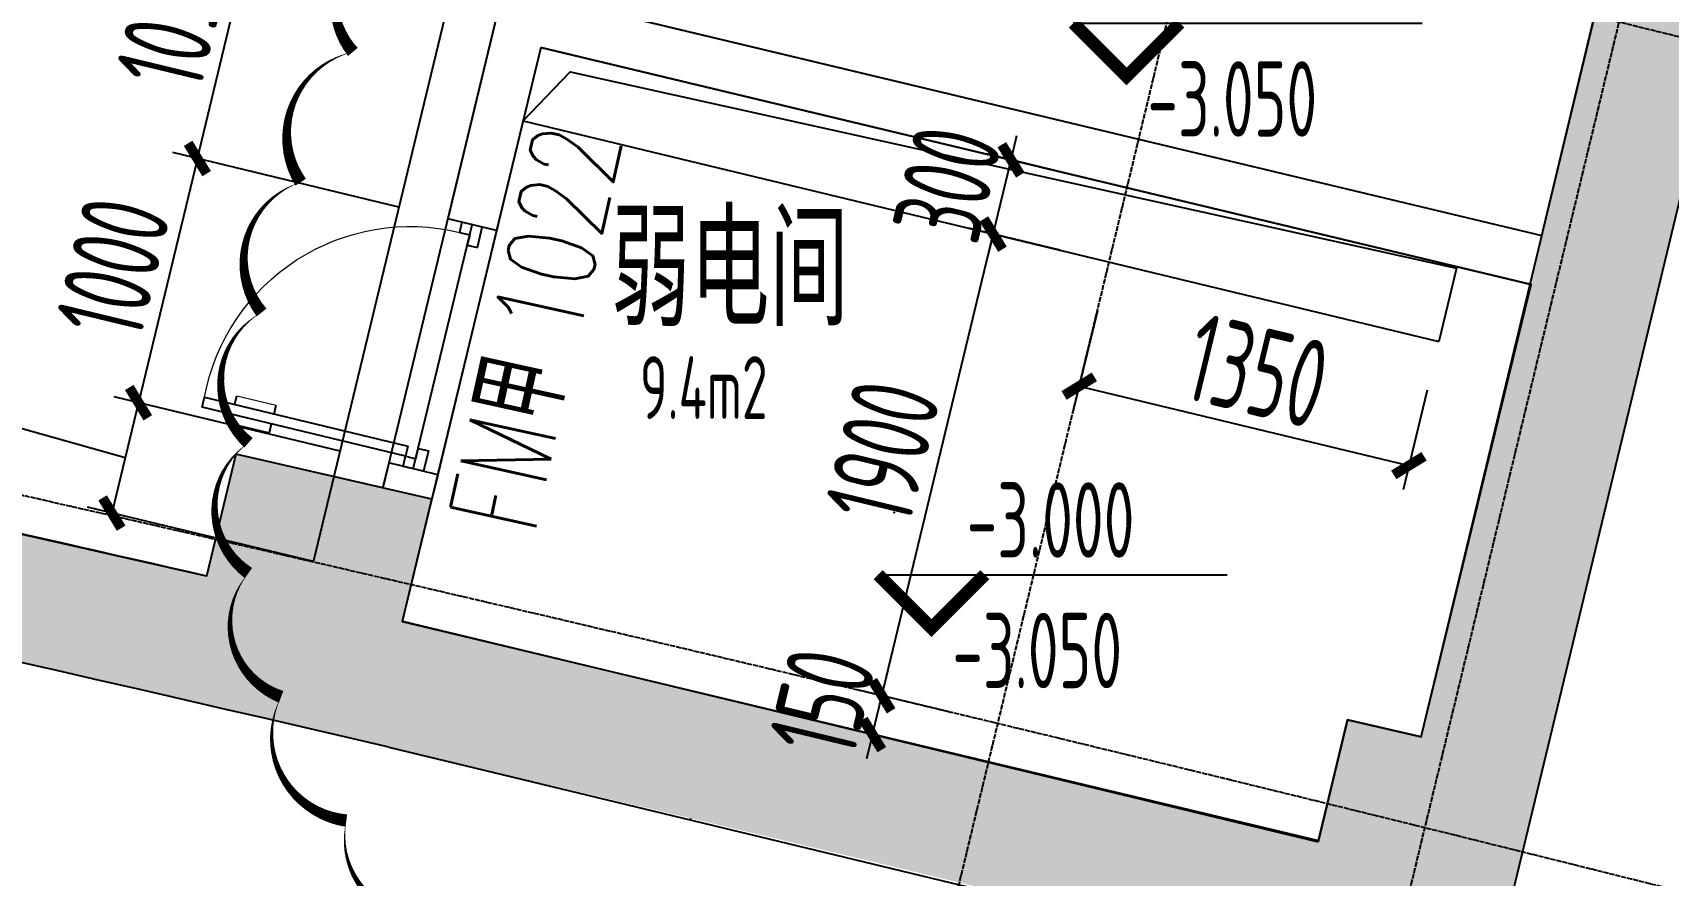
# Model space of a CAD drawing. Header units: millimetres. Extents: x 11639278 to 23698211, y -13072636 to -5537337.
# Drawn here: x 11786641 to 11793152, y -6335679 to -6332324 of the extents above; entities that cross this region are included whole.
import ezdxf
from ezdxf.enums import TextEntityAlignment as Align

# ---------------------------------------------------------------- set-up
doc = ezdxf.new("R2010")
doc.units = ezdxf.units.MM
doc.header["$LTSCALE"] = 10
doc.linetypes.add('A2-RI-F1$0$CENTER', pattern=[2, 1.25, -0.25, 0.25, -0.25])
doc.linetypes.add('A2-RI-F1$0$DOTE', pattern=[2.4200000000000004, 2, -0.2, 0.02, -0.2])
for name, color, linetype in [('A2-RB-F1$0$A-DIMS-100', 1, 'Continuous'), ('A2-RI-F1$0$A-DOOR', 32, 'Continuous'), ('A2-RI-F1$0$A-GRID', 1, 'A2-RI-F1$0$CENTER'), ('A2-RI-F1$0$A-HATH-GRAY', 8, 'Continuous'), ('A2-RI-F1$0$A-HOLE', 2, 'Continuous'), ('A2-RI-F1$0$A-STRS', 50, 'Continuous'), ('A2-RI-F1$0$A-SYMB', 4, 'Continuous'), ('A2-RI-F1$0$A-SYMB-AREA', 4, 'Continuous'), ('A2-RI-F1$0$A-SYMB-DOOR', 4, 'Continuous'), ('A2-RI-F1$0$A-SYMB-NAME', 4, 'Continuous'), ('A2-RI-F1$0$A-SYMB-VOID', 35, 'Continuous'), ('A2-RI-F1$0$A-WALL', 7, 'Continuous')]:
    doc.layers.add(name, color=color, linetype=linetype)
doc.layers.add('A2-RI-F1$0$A-X-AREA', color=6, linetype='Continuous', plot=False)
doc.styles.add('A2-RB-F1$0$XD2008', font='hzs.shx', dxfattribs={"width": 0.7, "bigfont": 'hztxt.shx'})
doc.styles.add('A2-RI-F1$0$ECADI', font='hzs.shx', dxfattribs={"width": 0.7, "bigfont": 'hztxt.shx'})
doc.styles.add('A2-RI-F1$0$ECADI-TXT', font='simplex.shx', dxfattribs={"bigfont": 'hztxt.shx'})
doc.styles.add('A2-RI-F1$0$XD2008', font='hzs.shx', dxfattribs={"width": 0.7, "bigfont": 'hztxt.shx'})
doc.dimstyles.new('A2-RB-F1$0$XD100$0', dxfattribs={"dimscale": 100, "dimtxt": 3.5, "dimasz": 1, "dimexe": 1, "dimexo": 2, "dimgap": 0.5, "dimtad": 1, "dimdec": 0, "dimdsep": 46, "dimtxsty": 'A2-RB-F1$0$XD2008', "dimblk1": 'A2-RB-F1$0$_ArchTick', "dimblk2": 'A2-RB-F1$0$_ArchTick', "dimsah": 1, "dimcen": 2.5, "dimclrt": 4, "dimaunit": 1, "dimadec": 0, "dimazin": 0, "dimtfac": 1, "dimtdec": 0, "dimtix": 1, "dimtmove": 1, "dimatfit": 3, "dimfxl": 0, "dimtolj": 1, "dimtzin": 0, "dimarcsym": 0})

# ---------------------------------------------------------------- blocks, each defined once
blk = doc.blocks.new('A2-RB-F1$0$_ArchTick')
at = {"color": 0, "linetype": 'ByBlock', "const_width": 0.4}
blk.add_lwpolyline([(-0.5, -0.5), (0.5, 0.5)], dxfattribs=at)
blk = doc.blocks.new('*D1111')
at = {"layer": 'A2-RB-F1$0$A-DIMS-100', "color": 0, "lineweight": -2, "transparency": 16777216}
for p, q in [((11787296.54456135, -6332825.213505307), (11787542.50400534, -6331804.747551547)), ((11788344.59984242, -6331998.073987751), (11787445.28796898, -6331781.315900389)), ((11788098.64039844, -6333018.539941512), (11787199.328525, -6332801.781854149))]:
    blk.add_line(p, q, dxfattribs=at)
at = {"layer": 'Defpoints', "color": 0, "transparency": 16777216}
for p in [(11787542.50400534, -6331804.747551547), (11788539.03191512, -6332044.937290067), (11788293.07247114, -6333065.403243829)]:
    blk.add_point(p, dxfattribs=at)
at = {"layer": 'A2-RB-F1$0$A-DIMS-100', "color": 0, "lineweight": -2, "transparency": 16777216, "xscale": 100, "yscale": 100, "zscale": 100}
for p, rotation in [((11787542.50400534, -6331804.747551547), 76.4486630935831), ((11787296.54456135, -6332825.213505307), 256.4486630935831)]:
    blk.add_blockref('A2-RB-F1$0$_ArchTick', p, dxfattribs=dict(at, rotation=rotation))
at = {"layer": 'A2-RB-F1$0$A-DIMS-100', "color": 4, "transparency": 16777216, "insert": (11787200.78820155, -6332262.259313321), "char_height": 350, "attachment_point": 5, "rotation": 76.4486630935831, "style": 'A2-RB-F1$0$XD2008'}
blk.add_mtext('\\A1;1050', dxfattribs=at)
blk = doc.blocks.new('*D1112')
at = {"layer": 'A2-RB-F1$0$A-DIMS-100', "color": 0, "lineweight": -2, "transparency": 16777216}
for p, q in [((11786342.78417643, -6333830.108018659), (11786557.57427521, -6332938.961009886)), ((11787864.32410788, -6333990.700366812), (11786965.01210837, -6333773.942288399)), ((11787009.24796619, -6334017.18447968), (11786342.78417643, -6333830.108018659)), ((11787062.22814569, -6333797.373935537), (11786956.26778668, -6334236.995023821)), ((11787758.36374888, -6334430.321455095), (11786859.05174936, -6334213.563376681))]:
    blk.add_line(p, q, dxfattribs=at)
at = {"layer": 'Defpoints', "color": 0, "transparency": 16777216}
for p in [(11788058.75618252, -6334037.563661091), (11786956.26778668, -6334236.995023821), (11787952.79582352, -6334477.184749373)]:
    blk.add_point(p, dxfattribs=at)
at = {"layer": 'A2-RB-F1$0$A-DIMS-100', "color": 0, "lineweight": -2, "transparency": 16777216, "xscale": 100, "yscale": 100, "zscale": 100}
for p, rotation in [((11787062.22814569, -6333797.373935537), 76.44866546215668), ((11786956.26778668, -6334236.995023821), 256.4486654621567)]:
    blk.add_blockref('A2-RB-F1$0$_ArchTick', p, dxfattribs=dict(at, rotation=rotation))
at = {"layer": 'A2-RB-F1$0$A-DIMS-100', "color": 4, "transparency": 16777216, "insert": (11786231.44314185, -6333331.81330821), "char_height": 350, "attachment_point": 5, "rotation": 76.4486654621567, "style": 'A2-RB-F1$0$XD2008'}
blk.add_mtext('\\A1;1650', dxfattribs=at)
blk = doc.blocks.new('*D725')
at = {"layer": 'A2-RB-F1$0$A-DIMS-100', "color": 0, "lineweight": -2, "transparency": 16777216}
for p, q in [((11788098.63501702, -6333018.562824324), (11787199.35752632, -6332801.924856501)), ((11787296.576316, -6332825.345081348), (11787062.37406592, -6333797.532984929)), ((11787864.43276694, -6333990.750727907), (11786965.15527623, -6333774.112760083))]:
    blk.add_line(p, q, dxfattribs=at)
at = {"layer": 'Defpoints', "color": 0, "transparency": 16777216}
for p in [(11788293.0725964, -6333065.403274018), (11787062.37406592, -6333797.532984929), (11788058.87034631, -6334037.5911776)]:
    blk.add_point(p, dxfattribs=at)
at = {"layer": 'A2-RB-F1$0$A-DIMS-100', "color": 0, "lineweight": -2, "transparency": 16777216, "xscale": 100, "yscale": 100, "zscale": 100}
for p, rotation in [((11787296.576316, -6332825.345081348), 76.45539727203926), ((11787062.37406592, -6333797.532984929), 256.4553972720393)]:
    blk.add_blockref('A2-RB-F1$0$_ArchTick', p, dxfattribs=dict(at, rotation=rotation))
at = {"layer": 'A2-RB-F1$0$A-DIMS-100', "color": 4, "transparency": 16777216, "insert": (11786960.73291417, -6333258.743527235), "char_height": 350, "attachment_point": 5, "rotation": 76.45539727203928, "style": 'A2-RB-F1$0$XD2008'}
blk.add_mtext('\\A1;1000', dxfattribs=at)
blk = doc.blocks.new('*D730')
at = {"layer": 'A2-RB-F1$0$A-DIMS-100', "color": 0, "lineweight": -2, "transparency": 16777216}
for p, q in [((11790021.45866626, -6334964.228602029), (11790044.89036253, -6334867.012576552)), ((11790288.61375322, -6335028.620216735), (11789924.24264078, -6334940.796905756)), ((11789984.17915514, -6335118.897980662), (11790021.45866626, -6334964.228602029)), ((11790251.33424209, -6335183.289595367), (11789886.96312966, -6335095.466284389)), ((11789984.17915514, -6335118.897980662), (11789960.74745886, -6335216.11400614))]:
    blk.add_line(p, q, dxfattribs=at)
at = {"layer": 'Defpoints', "color": 0, "transparency": 16777216}
for p in [(11790021.45866626, -6334964.228602029), (11790483.04580417, -6335075.483609283), (11790445.76629305, -6335230.152987916)]:
    blk.add_point(p, dxfattribs=at)
at = {"layer": 'A2-RB-F1$0$A-DIMS-100', "color": 0, "lineweight": -2, "transparency": 16777216, "xscale": 100, "yscale": 100, "zscale": 100}
for p, rotation in [((11790021.45866626, -6334964.228602029), 256.4486365036643), ((11789984.17915514, -6335118.897980662), 76.44863650366436)]:
    blk.add_blockref('A2-RB-F1$0$_ArchTick', p, dxfattribs=dict(at, rotation=rotation))
at = {"layer": 'A2-RB-F1$0$A-DIMS-100', "color": 4, "transparency": 16777216, "insert": (11789784.08285338, -6334988.841974728), "char_height": 350, "attachment_point": 5, "rotation": 76.44863650366433, "style": 'A2-RB-F1$0$XD2008'}
blk.add_mtext('\\A1;150', dxfattribs=at)
blk = doc.blocks.new('*D731')
at = {"layer": 'A2-RB-F1$0$A-DIMS-100', "color": 0, "lineweight": -2, "transparency": 16777216}
for p, q in [((11790021.45860939, -6334964.228736483), (11790464.47217847, -6333126.20236101)), ((11790731.62730809, -6333190.593900245), (11790367.25614588, -6333102.770694226)), ((11790288.613739, -6335028.620275718), (11789924.2425768, -6334940.7970697))]:
    blk.add_line(p, q, dxfattribs=at)
at = {"layer": 'Defpoints', "color": 0, "transparency": 16777216}
for p in [(11790464.47217847, -6333126.20236101), (11790926.05937326, -6333237.45723381), (11790483.04580417, -6335075.483609283)]:
    blk.add_point(p, dxfattribs=at)
at = {"layer": 'A2-RB-F1$0$A-DIMS-100', "color": 0, "lineweight": -2, "transparency": 16777216, "xscale": 100, "yscale": 100, "zscale": 100}
for p, rotation in [((11790464.47217847, -6333126.20236101), 76.4486538848482), ((11790021.45860939, -6334964.228736483), 256.4486538848482)]:
    blk.add_blockref('A2-RB-F1$0$_ArchTick', p, dxfattribs=dict(at, rotation=rotation))
at = {"layer": 'A2-RB-F1$0$A-DIMS-100', "color": 4, "transparency": 16777216, "insert": (11790024.22932061, -6333992.494298484), "char_height": 350, "attachment_point": 5, "rotation": 76.4486538848482, "style": 'A2-RB-F1$0$XD2008'}
blk.add_mtext('\\A1;1900', dxfattribs=at)
blk = doc.blocks.new('*D732')
at = {"layer": 'A2-RB-F1$0$A-DIMS-100', "color": 0, "lineweight": -2, "transparency": 16777216}
for p, q in [((11790535.72350121, -6332830.585842341), (11790559.15515237, -6332733.369805988)), ((11790802.87839026, -6332894.97727816), (11790438.50746486, -6332807.154191183)), ((11790464.47204432, -6333126.202407172), (11790535.72350121, -6332830.585842341)), ((11790731.62693336, -6333190.593842991), (11790367.25600797, -6333102.770756014)), ((11790464.47204432, -6333126.202407172), (11790441.04039316, -6333223.418443523))]:
    blk.add_line(p, q, dxfattribs=at)
at = {"layer": 'Defpoints', "color": 0, "transparency": 16777216}
for p in [(11790535.72350121, -6332830.585842341), (11790997.31046296, -6332941.840580476), (11790926.05900607, -6333237.457145307)]:
    blk.add_point(p, dxfattribs=at)
at = {"layer": 'A2-RB-F1$0$A-DIMS-100', "color": 0, "lineweight": -2, "transparency": 16777216, "xscale": 100, "yscale": 100, "zscale": 100}
for p, rotation in [((11790535.72350121, -6332830.585842341), 256.448663093487), ((11790464.47204432, -6333126.202407172), 76.44866309348701)]:
    blk.add_blockref('A2-RB-F1$0$_ArchTick', p, dxfattribs=dict(at, rotation=rotation))
at = {"layer": 'A2-RB-F1$0$A-DIMS-100', "color": 4, "transparency": 16777216, "insert": (11790281.36169097, -6332925.672909651), "char_height": 350, "attachment_point": 5, "rotation": 76.44866309348701, "style": 'A2-RB-F1$0$XD2008'}
blk.add_mtext('\\A1;300', dxfattribs=at)
blk = doc.blocks.new('*D733')
at = {"layer": 'A2-RB-F1$0$A-DIMS-100', "color": 0, "lineweight": -2, "transparency": 16777216}
for p, q in [((11790879.1954616, -6333431.889159648), (11790783.50298359, -6333828.909275493)), ((11790806.93465038, -6333731.693242907), (11792119.3509969, -6334048.020721968)), ((11792191.61180813, -6333748.216638708), (11792095.91933012, -6334145.236754553))]:
    blk.add_line(p, q, dxfattribs=at)
at = {"layer": 'Defpoints', "color": 0, "transparency": 16777216}
for p in [(11790926.05879517, -6333237.457094476), (11792238.4751417, -6333553.784573536), (11792119.3509969, -6334048.020721968)]:
    blk.add_point(p, dxfattribs=at)
at = {"layer": 'A2-RB-F1$0$A-DIMS-100', "color": 0, "lineweight": -2, "transparency": 16777216, "xscale": 100, "yscale": 100, "zscale": 100}
for p, rotation in [((11790806.93465038, -6333731.693242907), 166.4486538847832), ((11792119.3509969, -6334048.020721968), 346.4486538847832)]:
    blk.add_blockref('A2-RB-F1$0$_ArchTick', p, dxfattribs=dict(at, rotation=rotation))
at = {"layer": 'A2-RB-F1$0$A-DIMS-100', "color": 4, "transparency": 16777216, "insert": (11791515.8640739, -6333671.120909119), "char_height": 350, "attachment_point": 5, "rotation": 346.4486538847832, "style": 'A2-RB-F1$0$XD2008'}
blk.add_mtext('\\A1;1350', dxfattribs=at)
blk = doc.blocks.new('A2-RI-F1$0$ECADI-TAG-HGHT（国标）')
at = {"color": 1}
blk.add_line((-2.121320343559546, 2.121320343559546), (11.76789873223262, 2.121320343559546), dxfattribs=at)
at = {"color": 1, "const_width": 0.5}
blk.add_lwpolyline([(-2.121320343559546, 2.121320343559546), (0, 0), (2.121320343559546, 2.121320343559546)], dxfattribs=at)
at = {"color": 1}
blk.add_point((-1.480769230769231, 4.6), dxfattribs=at)
at = {"style": 'A2-RI-F1$0$XD2008', "width": 0.7}
blk.add_attdef('FL', text='', height=3, dxfattribs=at).set_placement((-2.688785023899595, 2.967328765217609), align=Align.RIGHT)
for tag, p in [('F.F.L.', (2.283611041903605, 2.967328765217609)), ('T.O.S.', (2.283611041903605, -1.104423031572336))]:
    blk.add_attdef(tag, p, '', height=3, dxfattribs=at)
blk = doc.blocks.new('A2-RI-F1$0$5erhfh')
at = {"layer": 'A2-RI-F1$0$A-SYMB-AREA', "style": 'A2-RI-F1$0$ECADI', "width": 0.7}
blk.add_attdef('340M2', text='', height=2.5, dxfattribs=at).set_placement((0, 1.25), align=Align.MIDDLE_LEFT)
at = {"layer": 'A2-RI-F1$0$A-SYMB-NAME', "style": 'A2-RI-F1$0$ECADI', "width": 0.7}
blk.add_attdef('CHINESENAME', (-12.29193252821193, 3.0875), '', height=4.5, dxfattribs=at)
blk = doc.blocks.new('A2-RI-F1$0$door-1000')
for p, q in [((0.6493001440558146, 0.6470603530760854), (0.7083274303022336, 0.7058840215922828)), ((0.7083274303022336, 0.7058840215922828), (0.7083274303022336, 0.7058840215922828)), ((0.7083274303022336, 0.7058840215922828), (0.7671510987011061, 0.6468567355786945)), ((0.6787119787186384, 0.6175467101875256), (0.6493001440558146, 0.6470603530760854)), ((0.7082256213780056, 0.6469585443846881), (0.6787119787186384, 0.6175467101875256)), ((0.7376374560417389, 0.617444901379713), (0.7082256213780056, 0.6469585443846881)), ((0.7671510987011061, 0.6468567355786945), (0.7376374560417389, 0.617444901379713)), ((0.05902728531691537, 0.058823668749028), (-4.638422979041934e-10, 3.510649548843503e-10)), ((-4.638422979041934e-10, 3.510649548843503e-10), (0.05882366746845946, -0.05902728554610803)), ((-4.638422979041934e-10, 3.510649548843503e-10), (-4.638422979041934e-10, 3.510649548843503e-10)), ((0.05892547639177792, -0.0001018084567476762), (0.0884391195140779, 0.02931002574223385)), ((0.0884391195140779, 0.02931002574223385), (0.05902728531691537, 0.058823668749028)), ((0.05882366746845946, -0.05902728554610803), (0.08833731059166894, -0.02961545134712651)), ((0.08833731059166894, -0.02961545134712651), (0.05892547639177792, -0.0001018084567476762)), ((0.1178509532483076, -0.000203617149963975), (0.08833731059166894, -0.02961545134712651)), ((0.08833731059166894, -0.02961545134712651), (0.6765739950369607, -0.619888310551687)), ((0.7060876381601702, -0.5904764763545245), (0.1178509532483076, -0.000203617149963975)), ((0.5050864988024841, -0.3887795741884474), (0.5300519447773695, -0.3639002478448674)), ((0.4506074101691411, -0.4430707346164127), (0.4755728561449359, -0.4181914085038443)), ((0.6182652814331959, -0.502350123713768), (0.6432307274099003, -0.4774707974866033)), ((0.5637861927989434, -0.5566412841435522), (0.588751638309077, -0.5317619579127495)), ((0.6765739950369607, -0.619888310551687), (0.7060876381601702, -0.5904764763545245))]:
    blk.add_line(p, q)
at = {"lineweight": 13}
for p, q in [((0.6432307274099003, -0.4774707974866033), (0.5300519447773695, -0.3639002478448674)), ((0.5637861927989434, -0.5566412841435522), (0.4506074101691411, -0.4430707346164127))]:
    blk.add_line(p, q, dxfattribs=at)
blk.add_arc((0.1481008371338248, 0.02847035136255727), 0.833333333809029, 312.0349782215454, 44.97267390679077, dxfattribs=at)
blk = doc.blocks.new('A2-RI-F1$0$ECADI-TAG-DOOR')
blk = doc.blocks.new('A2-RI-F1')
at = {"layer": 'A2-RI-F1$0$A-HATH-GRAY', "ltscale": 3}
h = blk.add_hatch(color=256, dxfattribs=at)
h.paths.add_polyline_path([(11790116.08440735, -6326355.420583756), (11789336.48704571, -6326175.721999056), (11789104.02789268, -6327140.176331323), (11789881.7562484, -6327327.629271274)], flags=17)
h.paths.add_polyline_path([(11784982.07750059, -6317845.927547015), (11785569.17010833, -6317969.710703944), (11785692.95326526, -6317382.618096206), (11785105.86065752, -6317258.834939277)])
h.paths.add_polyline_path([(11783331.63540817, -6325673.828983516), (11783918.72801591, -6325797.612140444), (11784042.51117283, -6325210.519532707), (11783455.4185651, -6325086.736375777)], flags=17)
h.paths.add_polyline_path([(11787538.95659537, -6310566.061386202), (11786168.76169603, -6310278.714510296), (11785797.41200836, -6312039.993362097), (11787167.60690771, -6312327.340238004)])
h.paths.add_polyline_path([(11778410.62245153, -6308757.447392059), (11777032.7416437, -6308509.562804598), (11776712.11847465, -6310280.778366802), (11778089.99928248, -6310528.662954263)])
h.paths.add_polyline_path([(11790242.3600651, -6324537.328204209), (11791465.11188933, -6319482.900487989), (11790976.76614521, -6319370.335921482), (11791211.09430416, -6318398.12723396), (11791992.60684113, -6318578.287661324), (11790534.71163159, -6324604.715762605)])
edge = h.paths.add_edge_path()
edge.add_arc((11715428.67205148, -6654719.330084357), 328247.9795160223, 79.92266014707627, 81.00674811684888, ccw=False)
edge.add_line((11772864.63270262, -6331535.409567832), (11773061.22478829, -6330451.810558354))
edge.add_line((11773061.22478829, -6330451.810558354), (11774438.40910733, -6330701.106125399))
edge.add_line((11774438.40910733, -6330701.106125399), (11774242.24376963, -6331784.782944146))
edge.add_arc((11720000.66023522, -6627501.219028139), 300649.8959829168, 78.2274827493768, 79.60609913589502, ccw=False)
edge.add_line((11781341.20636825, -6333175.383677858), (11781568.29230941, -6332098.352867032))
edge.add_line((11781568.29230941, -6332098.352867032), (11782938.28711665, -6332386.645067665))
edge.add_line((11782938.28711665, -6332386.645067665), (11782711.08888637, -6333464.210995262))
edge.add_arc((11720000.66025055, -6627501.218953365), 300649.8959065875, 77.05850786861481, 77.96068022842718, ccw=False)
edge.add_line((11787332.99463505, -6334488.050896065), (11787450.15923036, -6334001.944412149))
edge.add_line((11787450.15923036, -6334001.944412149), (11788229.75659201, -6334181.64299685))
edge.add_line((11788229.75659201, -6334181.64299685), (11788112.58213476, -6334667.770404884))
edge.add_line((11788112.58213476, -6334667.770404884), (11791758.17982042, -6335546.492573418))
edge.add_line((11791758.17982042, -6335546.492573418), (11791875.34972358, -6335060.364067676))
edge.add_line((11791875.34972358, -6335060.364067676), (11792167.69873419, -6335127.751036939))
edge.add_line((11792167.69873419, -6335127.751036939), (11793115.12148292, -6331196.970241321))
edge.add_line((11793115.12148292, -6331196.970241321), (11789518.12823036, -6330329.998559081))
edge.add_line((11789518.12823036, -6330329.998559081), (11789588.42323071, -6330038.350461305))
edge.add_line((11789588.42323071, -6330038.350461305), (11792893.76428709, -6330835.029860979))
edge.add_line((11792893.76428709, -6330835.029860979), (11793527.30042168, -6328206.553466046))
edge.add_line((11793527.30042168, -6328206.553466046), (11790221.95518572, -6327409.877326669))
edge.add_line((11790221.95518572, -6327409.877326669), (11790291.81084261, -6327117.872597164))
edge.add_line((11790291.81084261, -6327117.872597164), (11793598.84220926, -6327909.006524483))
edge.add_line((11793598.84220926, -6327909.006524483), (11793761.62991507, -6327234.339242093))
edge.add_line((11793761.62991507, -6327234.339242093), (11794248.8782661, -6327346.650857532))
edge.add_line((11794248.8782661, -6327346.650857532), (11795889.11156035, -6320541.454822238))
edge.add_line((11795889.11156035, -6320541.454822238), (11795401.86320933, -6320429.143206801))
edge.add_line((11795401.86320933, -6320429.143206801), (11795636.30384598, -6319456.961643168))
edge.add_line((11795636.30384598, -6319456.961643168), (11796415.78872992, -6319636.63310398))
edge.add_line((11796415.78872992, -6319636.63310398), (11794305.0862716, -6328393.767867261))
edge.add_line((11794305.0862716, -6328393.767867261), (11793818.89614066, -6328277.065346335))
edge.add_line((11793818.89614066, -6328277.065346335), (11793208.84808423, -6330808.106095122))
edge.add_line((11793208.84808423, -6330808.106095122), (11793694.92826932, -6330925.264351713))
edge.add_line((11793694.92826932, -6330925.264351713), (11792418.74809936, -6336220.03325031))
edge.add_arc((11720132.33392726, -6626770.158887025), 299407.249714115, 76.02894159591493, 81.04323988807005)
edge.add_line((11766746.75925568, -6331013.846135003), (11766739.78624526, -6330506.692948949))
h = blk.add_hatch(color=256, dxfattribs=at)
h.paths.add_polyline_path([(11789588.42323071, -6330038.350461306), (11788859.30298631, -6329862.612960435), (11788742.12812596, -6330348.762033193), (11789130.99227691, -6330442.488614823), (11789177.87216318, -6330247.987736622), (11789518.12823036, -6330329.998559063)], flags=17)
h.paths.add_polyline_path([(11788859.30298632, -6329862.612960435), (11788762.0962433, -6329839.183532687), (11788644.92137779, -6330325.332626819), (11788742.12812596, -6330348.762033195)], flags=17)
h.paths.add_polyline_path([(11790292.30745917, -6327117.991401661), (11789951.91185505, -6327036.559301008), (11789881.75624841, -6327327.629271275), (11790222.01240403, -6327409.639932502)], flags=17)
h.paths.add_polyline_path([(11796415.78872645, -6319636.633118346), (11795636.30384252, -6319456.961657535), (11795401.86320586, -6320429.143221168), (11795889.11155689, -6320541.454836603), (11794248.87826264, -6327346.650871899), (11793761.6299116, -6327234.339256461), (11793598.8422058, -6327909.006538849), (11790291.81083914, -6327117.872611531), (11790221.95518226, -6327409.877341036), (11793527.30041822, -6328206.553480412), (11792893.76428362, -6330835.029875345), (11789588.42322724, -6330038.350475671), (11789518.12822689, -6330329.998573448), (11793115.12147946, -6331196.970255687), (11792167.69873073, -6335127.751051307), (11791875.34972011, -6335060.364082042), (11791758.17981695, -6335546.492587783), (11788112.58213129, -6334667.770419251), (11788229.75658854, -6334181.643011217), (11787450.1592269, -6334001.944426516), (11787332.99463159, -6334488.050910432, 0.003936489857834131), (11782711.08888291, -6333464.211009629), (11782938.28711318, -6332386.645082031), (11781568.29230594, -6332098.3528814), (11781341.20636478, -6333175.383692225, 0.006015421321692908), (11774242.24376616, -6331784.782958512), (11774438.40910387, -6330701.106139766), (11773061.22478482, -6330451.810572721), (11772864.63269915, -6331535.409582199, 0.004730261393427153), (11766739.78472158, -6330506.582396614), (11766746.75925222, -6331013.84614937, -0.02188249548002499), (11792418.74809589, -6336220.033264677), (11793694.92826585, -6330925.264366079), (11793208.84808077, -6330808.106109488), (11793818.89613719, -6328277.065360703), (11794305.08626814, -6328393.767881627)])
at = {"layer": 'A2-RI-F1$0$A-GRID', "linetype": 'A2-RI-F1$0$DOTE', "ltscale": 3000}
blk.add_line((11793700.88847131, -6309775.264128854), (11787757.94305555, -6334432.066745132), dxfattribs=at)
at = {"layer": 'A2-RI-F1$0$A-GRID', "linetype": 'A2-RI-F1$0$DOTE'}
for p, q in [((11790201.8659185, -6336242.076028209), (11796425.33640154, -6310421.397466693)), ((11791901.94895714, -6336657.098659303), (11798125.1768136, -6310837.426735946))]:
    blk.add_line(p, q, dxfattribs=at)
for radius, end in [(304099.9999999902, 81.42260052784437), (300799.9999999902, 81.42301392968967)]:
    blk.add_arc((11720000.63904913, -6627501.320939044), radius, 75.58928457788856, end, dxfattribs=at)
at = {"layer": 'A2-RI-F1$0$A-HOLE'}
for p in [(11788592.87401311, -6332675.097091687), (11792308.77014205, -6333262.136475778)]:
    blk.add_line(p, (11792238.47514169, -6333553.784573535), dxfattribs=at)
at = {"layer": 'A2-RI-F1$0$A-STRS'}
for p, q in [((11788155.97199083, -6334060.9952796), (11788390.28871331, -6333088.83496691)), ((11788487.50475475, -6333112.266596978), (11788253.18824316, -6334084.426960498))]:
    blk.add_line(p, q, dxfattribs=at)
at = {"layer": 'A2-RI-F1$0$A-SYMB-VOID', "ltscale": 500}
blk.add_lwpolyline([(11788592.87401311, -6332675.097091687), (11788780.31757045, -6332480.639165336), (11792308.77014205, -6333262.136475778)], dxfattribs=at)
at = {"layer": 'A2-RI-F1$0$A-WALL'}
for p, q in [((11792418.74809936, -6336220.03325031), (11793694.92825048, -6330925.264429837)), ((11792167.69873419, -6335127.751036939), (11793115.12148292, -6331196.970241321)), ((11788539.03191513, -6332044.937290069), (11788293.07247115, -6333065.403243829)), ((11788710.03233667, -6332189.016628736), (11792648.89596676, -6333131.302415401)), ((11788663.16896658, -6332383.44898263), (11788487.50454385, -6333112.266546145)), ((11788663.16896658, -6332383.44898263), (11792606.00229794, -6333326.684432302)), ((11788487.50475475, -6333112.266596978), (11788293.07247115, -6333065.403243829)), ((11788058.87034631, -6334037.591177599), (11788035.3797573, -6334134.551106578)), ((11788253.30255342, -6334084.454512312), (11788058.87034631, -6334037.591177599)), ((11788253.30255342, -6334084.454512312), (11788229.75659201, -6334181.64299685)), ((11788112.58668886, -6334667.771502587), (11791758.17982042, -6335546.492573418)), ((11788059.34581608, -6335169.258107749), (11792418.74809936, -6336220.03325031)), ((11789259.234052, -6335458.474988924), (11789260.89130381, -6335451.599184422))]:
    blk.add_line(p, q, dxfattribs=at)
at = {"layer": 'A2-RI-F1$0$A-WALL', "ltscale": 3}
for p, q in [((11787450.15923036, -6334001.944412149), (11787332.99463506, -6334488.050896057)), ((11788229.75659201, -6334181.64299685), (11787450.15923036, -6334001.944412149)), ((11788112.58668886, -6334667.771502587), (11788229.75659201, -6334181.64299685)), ((11791875.34972358, -6335060.364067676), (11791758.17982042, -6335546.492573418)), ((11792167.69873419, -6335127.751036939), (11791875.34972358, -6335060.364067676))]:
    blk.add_line(p, q, dxfattribs=at)
at = {"layer": 'A2-RI-F1$0$A-WALL'}
for radius, start, end in [(300149.8959153843, 76.89425362662574, 81.04013791112041), (300649.8959153843, 77.05850786862447, 77.96068022841048)]:
    blk.add_arc((11720000.66024863, -6627501.21896195), radius, start, end, dxfattribs=at)
at = {"layer": 'A2-RI-F1$0$A-X-AREA'}
for points in [[(11785040.75692918, -6333970.733768817), (11785819.55882014, -6330642.587119502), (11786446.19202148, -6330774.451462088), (11788182.08200619, -6322541.742993057), (11786033.87623178, -6322066.685453433), (11786446.59845271, -6320109.290829628), (11791066.31852468, -6321131.372561729), (11790289.38967666, -6324342.924264331), (11789785.71117737, -6324226.825470929), (11789104.02789268, -6327140.176331323), (11790222.01231072, -6327409.640319638), (11789588.42280821, -6330038.350359473), (11789053.73503077, -6329909.476379937), (11788034.8572516, -6334136.718350675), (11787450.15923036, -6334001.944412149), (11787332.99463506, -6334488.050896057)], [(11789177.87195228, -6330247.987685789), (11788713.3348156, -6332189.806673596), (11792648.89596676, -6333131.302415401), (11793114.22158328, -6331186.187490618)], [(11788663.16896658, -6332383.44898263), (11788112.23082997, -6334668.205385022), (11791759.60454519, -6335540.581504905), (11791875.34972357, -6335060.364067676), (11792167.69873418, -6335127.751036937), (11792606.00229794, -6333326.684432302)]]:
    blk.add_lwpolyline(points, close=True, dxfattribs=at)
at = {"layer": 'Defpoints', "color": 3}
blk.add_lwpolyline([(11788045.28838757, -6331907.987171263, 0, 50, 0.52056705), (11787915.47279506, -6332400.843209191, 0, 50, 0.52056705), (11787915.47279506, -6332400.84320919, 0, 50, 0.52056705), (11787707.76837931, -6332919.640054445, 0, 50, 0.52056705), (11787707.76837931, -6332919.640054445, 0, 50, 0.52056705), (11787551.98807144, -6333438.436899698, 0, 50, 0.52056705), (11787551.98807144, -6333438.436899698, 0, 50, 0.52056705), (11787500.06396356, -6333957.230987639, 0, 50, 0.52056705), (11787500.06396356, -6333957.23098764, 0, 50, 0.52056705), (11787500.06396356, -6334476.02783289, 0, 50, 0.52056705), (11787500.06396356, -6334476.02783289, 0, 50, 0.52056705), (11787629.87955608, -6334968.883870822, 0, 50, 0.52056705), (11787629.87955608, -6334968.883870822, 0, 50, 0.52056705), (11787889.5080797, -6335461.739908754, 0, 50, 0.52056705), (11787889.5080797, -6335461.739908754, 0, 50, 0.52056705), (11788252.99280332, -6335850.838232021, 0, 50, 0.52056705)], format="xyseb", dxfattribs=at)
ref = blk.add_blockref('A2-RI-F1$0$5erhfh', (11790172.88589114, -6333801.306666604), dxfattribs=dict(xscale=100, yscale=100, zscale=100))
ref.add_attrib('340M2', '9.4m2', (11789058.33667272, -6333862.706996194), dxfattribs={"layer": 'A2-RI-F1$0$A-SYMB-AREA', "height": 250, "style": 'A2-RI-F1$0$ECADI', "width": 0.7})
ref.add_attrib('CHINESENAME', '弱电间', (11788943.69263834, -6333492.556666485), dxfattribs={"layer": 'A2-RI-F1$0$A-SYMB-NAME', "height": 450, "style": 'A2-RI-F1$0$ECADI', "width": 0.7})
at = {"layer": 'A2-RI-F1$0$A-DOOR', "xscale": -1000.000000000789, "yscale": 1000.000000001257, "zscale": 1000, "rotation": 301.3496701667026}
for p in [(11788676.75463262, -6332078.132128788), (11788196.47888796, -6334070.758496904)]:
    blk.add_blockref('A2-RI-F1$0$door-1000', p, dxfattribs=at)
at = {"layer": 'A2-RI-F1$0$A-SYMB'}
ref = blk.add_blockref('A2-RI-F1$0$ECADI-TAG-HGHT（国标）', (11790995.5, -6332498.5), dxfattribs=dict(at, xscale=99.9999999993961, yscale=99.9999999993961, zscale=99.9999999993961))
ref.add_attrib('F.F.L.', '-2.850', (11791135.37667571, -6332218.49027552), dxfattribs={"layer": '0', "height": 300, "style": 'A2-RI-F1$0$XD2008', "width": 0.6999999999999998})
ref.add_attrib('T.O.S.', '-3.050', (11791078.4671416, -6332738.21389123), dxfattribs={"layer": '0', "height": 300, "style": 'A2-RI-F1$0$XD2008', "width": 0.6999999999999998})
ref = blk.add_blockref('A2-RI-F1$0$ECADI-TAG-HGHT（国标）', (11790218.91060984, -6334694.617577915), dxfattribs=dict(at, xscale=99.9999999993961, yscale=99.9999999993961, zscale=99.9999999993961))
ref.add_attrib('F.F.L.', '-3.000', (11790358.78728556, -6334414.607853435), dxfattribs={"layer": '0', "height": 300, "style": 'A2-RI-F1$0$XD2008', "width": 0.6999999999999998})
ref.add_attrib('T.O.S.', '-3.050', (11790301.87775144, -6334934.331469145), dxfattribs={"layer": '0', "height": 300, "style": 'A2-RI-F1$0$XD2008', "width": 0.6999999999999998})
at = {"layer": 'A2-RI-F1$0$A-SYMB-DOOR'}
ref = blk.add_blockref('A2-RI-F1$0$ECADI-TAG-DOOR', (11789545.18417316, -6333592.293526433), dxfattribs=dict(at, xscale=99.999999999973, yscale=99.999999999973, zscale=99.999999999973, rotation=77.58624965375985))
ref.add_attrib('门窗主编号1', 'FM甲', dxfattribs={"height": 350.0000000002098, "rotation": 77.58624959051008, "style": 'A2-RI-F1$0$ECADI-TXT', "width": 0.6999999999999982}).set_placement((11788784.34624669, -6333660.305569049), align=Align.RIGHT)
ref.add_attrib('门窗主编号2', '1022', (11788809.73682411, -6333564.601106867, 333.3333333332655), dxfattribs={"height": 350.0000000002098, "rotation": 77.58624959051008, "style": 'A2-RI-F1$0$ECADI-TXT', "width": 0.6999999999999982})
blk = doc.blocks.new('A2-RB-F1')
at = {"layer": 'A2-RB-F1$0$A-DIMS-100'}
for p1, p2, distance, picture, middle in [((11788293.07247115, -6333065.403243829), (11788539.03191513, -6332044.937290069), 1025.0653566870049, '*D1111', (11787200.78820155, -6332262.259313321)), ((11788293.07259639, -6333065.403274017), (11788058.87034631, -6334037.591177599), -1025.0037915523199, '*D725', (11786960.73291417, -6333258.743527235)), ((11790926.05879517, -6333237.457094476), (11792238.4751417, -6333553.784573537), -508.3895477782847, '*D733', (11791515.8640739, -6333671.120909119))]:
    dim = blk.add_aligned_dim(p1=p1, p2=p2, distance=distance, dimstyle='A2-RB-F1$0$XD100$0', dxfattribs=at)
    dim.commit()
    dim.dimension.update_dxf_attribs({"geometry": picture, "text_midpoint": middle})
for p1, p2, distance, text, picture, middle in [((11790926.05900607, -6333237.457145307), (11790997.31046296, -6332941.840580476), 474.805370667906, '300', '*D732', (11790281.36169097, -6332925.672909651)), ((11790483.04580417, -6335075.483609285), (11790926.05937326, -6333237.457233811), 474.80562877379833, '1900', '*D731', (11790024.22932061, -6333992.494298484)), ((11790445.76629305, -6335230.152987918), (11790483.04580417, -6335075.483609285), 474.8056049846025, '150', '*D730', (11789784.08285338, -6334988.841974728))]:
    dim = blk.add_aligned_dim(p1=p1, p2=p2, distance=distance, text=text, dimstyle='A2-RB-F1$0$XD100$0', dxfattribs=at)
    dim.commit()
    dim.dimension.update_dxf_attribs({"geometry": picture, "text_midpoint": middle})
dim = blk.add_linear_dim(base=(11786956.26778668, -6334236.995023821), p1=(11788058.75618252, -6334037.56366109), p2=(11787952.79582352, -6334477.184749372), angle=256.448665462845, text='1650', dimstyle='A2-RB-F1$0$XD100$0', dxfattribs=at)
dim.commit()
dim.dimension.update_dxf_attribs({"geometry": '*D1112', "text_midpoint": (11786354.5, -6333781.5), "dimtype": 129})

msp = doc.modelspace()

# ---------------------------------------------------------------- block references
for name in ['A2-RI-F1', 'A2-RB-F1']:
    msp.add_blockref(name, (0, 0))

doc.saveas('drawing.dxf')
